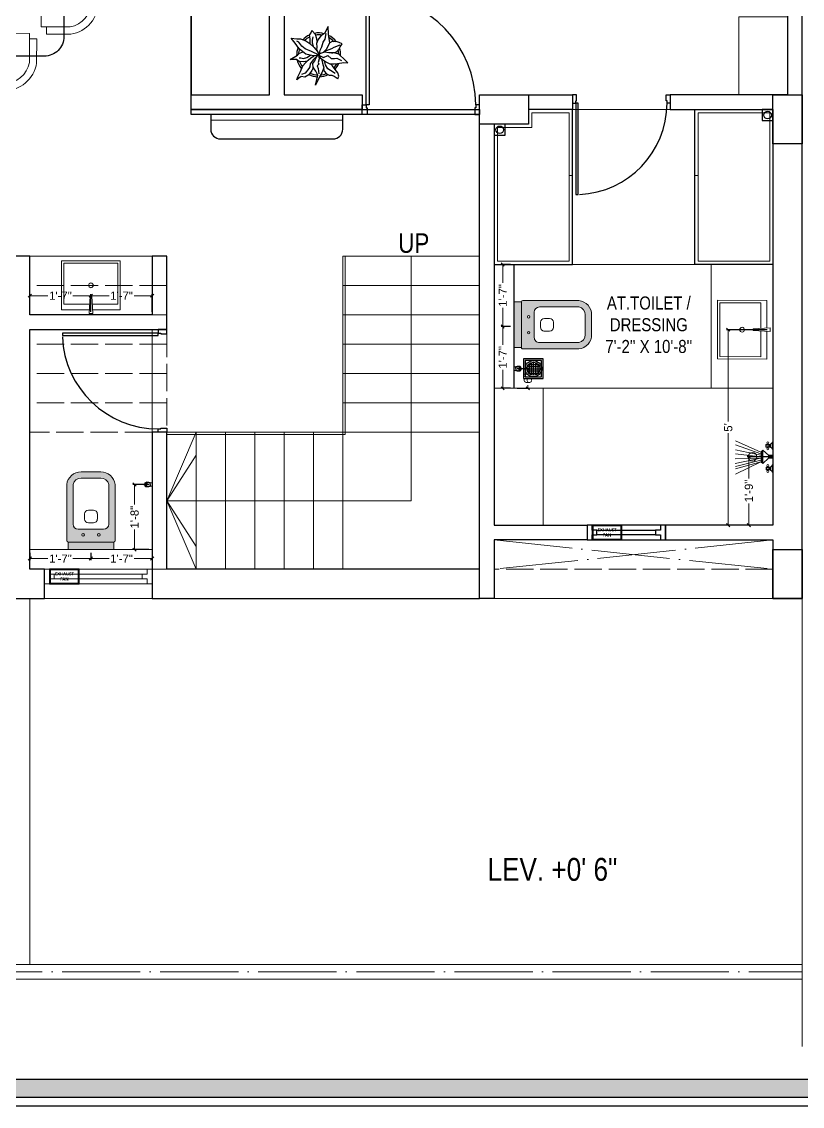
# Model space of a CAD drawing. Header units: millimetres. Extents: x 56222 to 3066687, y -650199 to -121287.
# Drawn here: x 147665.4 to 147904.9, y -179192.4 to -178859.6 of the extents above; entities that cross this region are included whole.
import ezdxf

# ---------------------------------------------------------------- set-up
doc = ezdxf.new("R2010")
doc.units = ezdxf.units.MM
doc.header["$MEASUREMENT"] = 0
doc.header["$PDMODE"] = 35
doc.linetypes.add('ACAD_ISO02W100', pattern=[15, 12, -3])
doc.linetypes.add('ACAD_ISO04W100', pattern=[30, 24, -3, 0, -3])
doc.layers.get('Defpoints').update_dxf_attribs({"color": 220})
for name, color, linetype in [('AR DOOR', 40, 'Continuous'), ('AR ELE-5', 134, 'Continuous'), ('GROUND FLOOR  ( Text )', 251, 'Continuous'), ('SANIT', 232, 'Continuous'), ('str coll', 6, 'Continuous'), ('WC-DET', 8, 'Continuous')]:
    doc.layers.add(name, color=color, linetype=linetype)
for name, color, linetype, lineweight in [('COLUMN', 1, 'Continuous', 30), ('dim05', 1, 'Continuous', 13), ('Electrical', 84, 'Continuous', 30), ('FIRST FLOOR ( TEXT )', 7, 'Continuous', 9), ('FURNITURE', 32, 'Continuous', 9), ('GROUND FLOOR', 7, 'Continuous', 9), ('GROUND FLOOR  ( PLINE )', 251, 'Continuous', 30), ('GROUND FLOOR ( DW_RAIL )', 7, 'Continuous', 9), ('GROUND FLOOR ( STAIR )', 251, 'Continuous', 9), ('NAME PLATE', 7, 'Continuous', 25), ('UTILITY', 48, 'Continuous', 9), ('wall', 7, 'Continuous', 30), ('XX~SLAB ( BEAM )~ ( DIM )', 7, 'Continuous', 9)]:
    doc.layers.add(name, color=color, linetype=linetype, lineweight=lineweight)
doc.layers.add('XX~SLAB ( PLINE )', color=251, linetype='Continuous', plot=False)
doc.styles.add('Arial', font='arial.ttf')
doc.styles.add("Cn_BT_0'-0", font='swissc.ttf')
doc.styles.add('KATHA', font='swissc.ttf')
doc.styles.get("Standard").update_dxf_attribs({"font": 'arial.ttf', "height": 6})
doc.dimstyles.new('ISO-25', dxfattribs={"dimtxt": 2.5, "dimasz": 1, "dimexe": 0.5, "dimexo": 1, "dimtad": 0, "dimdec": 1, "dimlunit": 4, "dimtxsty": 'Standard', "dimblk": 'OBLIQUE', "dimcen": 2.5, "dimclrd": 1, "dimclre": 1, "dimclrt": 5, "dimadec": 0, "dimazin": 0, "dimtfac": 1, "dimtdec": 1, "dimtmove": 0, "dimatfit": 3, "dimfxl": 1, "dimlwd": -1, "dimarcsym": 0})

# ---------------------------------------------------------------- blocks, each defined once
blk = doc.blocks.new('LAYOUT FILE')
at = {"layer": 'NAME PLATE', "true_color": 0xd39e00}
h = blk.add_hatch(color=42, dxfattribs=at)
h.paths.add_polyline_path([(3346889.83, -513806.18), (3346889.83, -514260.7), (3347535.56, -514260.7), (3347535.56, -513806.18)])
h.paths.add_polyline_path([(3346894.36, -513810.71), (3347531.03, -513810.71), (3347531.03, -514256.17), (3346894.36, -514256.17)], flags=16)
at = {"layer": 'NAME PLATE', "color": 42, "true_color": 0xd39e00}
for points in [[(3346887.56, -513803.91), (3347537.83, -513803.91), (3347537.83, -514262.96), (3346887.56, -514262.96)], [(3346889.83, -513806.18), (3347535.56, -513806.18), (3347535.56, -514260.7), (3346889.83, -514260.7)], [(3346894.36, -513810.71), (3347531.03, -513810.71), (3347531.03, -514256.17), (3346894.36, -514256.17)]]:
    blk.add_lwpolyline(points, close=True, dxfattribs=at)
blk = doc.blocks.new('*U18')
for points in [[(0, 0), (0, 1120), (-30, 1120), (-30, 0)], [(40, 0), (0, 0), (0, -30), (-10, -30), (-10, -100), (40, -100)], [(-1160, 0), (-1120, 0), (-1120, -30), (-1110, -30), (-1110, -100), (-1160, -100)]]:
    blk.add_lwpolyline(points, close=True)
at = {"layer": 'AR ELE-5', "linetype": 'ByBlock', "ltscale": 15}
blk.add_arc((2, -1), 1122, 92.373, 179.9653, dxfattribs=at)
blk = doc.blocks.new('SD DSD')
at = {"layer": 'FURNITURE'}
for p, q in [((3348486.7, -514623.32), (3348486.68, -514619.42)), ((3348502.23, -514619.34), (3348502.25, -514623.25)), ((3348483.69, -514625.26), (3348479.79, -514625.25)), ((3348483.69, -514625.26), (3348483.66, -514640.81)), ((3348486.7, -514623.32), (3348502.25, -514623.25)), ((3348505.76, -514625.26), (3348509.66, -514625.25)), ((3348505.76, -514625.26), (3348505.79, -514640.81)), ((3348479.75, -514640.8), (3348483.66, -514640.81)), ((3348509.7, -514640.8), (3348505.79, -514640.81)), ((3348479.75, -514651.77), (3348483.66, -514651.76)), ((3348483.69, -514667.31), (3348483.66, -514651.76)), ((3348505.76, -514667.31), (3348505.79, -514651.76)), ((3348509.7, -514651.77), (3348505.79, -514651.76)), ((3348483.69, -514667.31), (3348479.79, -514667.32)), ((3348486.7, -514669.25), (3348486.68, -514673.16)), ((3348486.7, -514669.25), (3348502.25, -514669.32)), ((3348502.23, -514673.23), (3348502.25, -514669.32)), ((3348505.76, -514667.31), (3348509.66, -514667.32))]:
    blk.add_line(p, q, dxfattribs=at)
at = {"layer": 'FURNITURE', "flags": 128}
for points in [[(3348502.23, -514621.56), (3348504.46, -514621.55), (3348504.42, -514614.17, 0.853613), (3348484.42, -514614.22), (3348484.46, -514621.65), (3348486.68, -514621.64)], [(3348502.22, -514619.34), (3348502.23, -514621.56), (3348502.2, -514614.36, 0.835758), (3348486.65, -514614.39), (3348486.67, -514619.42), (3348486.68, -514621.64)], [(3348481.97, -514640.8), (3348481.97, -514643.02), (3348474.58, -514643.01, -0.853613), (3348474.58, -514623.01), (3348482.01, -514623.02), (3348482.01, -514625.25)], [(3348507.48, -514640.8), (3348507.48, -514643.02), (3348514.87, -514643.01, 0.853613), (3348514.87, -514623.01), (3348507.44, -514623.02), (3348507.44, -514625.25)], [(3348479.75, -514640.79), (3348481.97, -514640.8), (3348474.77, -514640.78, -0.835758), (3348474.76, -514625.23), (3348479.79, -514625.24), (3348482.01, -514625.25)], [(3348509.7, -514640.79), (3348507.48, -514640.8), (3348514.68, -514640.78, 0.835758), (3348514.69, -514625.23), (3348509.66, -514625.24), (3348507.44, -514625.25)], [(3348481.97, -514651.77), (3348481.97, -514649.55), (3348474.58, -514649.57, 0.853613), (3348474.58, -514669.57), (3348482.01, -514669.55), (3348482.01, -514667.32)], [(3348507.48, -514651.77), (3348507.48, -514649.55), (3348514.87, -514649.57, -0.853613), (3348514.87, -514669.57), (3348507.44, -514669.55), (3348507.44, -514667.32)], [(3348479.75, -514651.78), (3348481.97, -514651.77), (3348474.77, -514651.79, 0.835758), (3348474.76, -514667.34), (3348479.79, -514667.33), (3348482.01, -514667.33)], [(3348509.7, -514651.78), (3348507.48, -514651.77), (3348514.68, -514651.79, -0.835758), (3348514.69, -514667.34), (3348509.66, -514667.33), (3348507.44, -514667.33)], [(3348502.23, -514671.01), (3348504.46, -514671.02), (3348504.42, -514678.4, -0.853613), (3348484.42, -514678.36), (3348484.46, -514670.92), (3348486.68, -514670.93)], [(3348502.22, -514673.23), (3348502.23, -514671.01), (3348502.2, -514678.21, -0.835758), (3348486.65, -514678.18), (3348486.67, -514673.16), (3348486.68, -514670.93)]]:
    blk.add_lwpolyline(points, format="xyb", dxfattribs=at)
at = {"layer": 'FURNITURE', "lineweight": 30}
blk.add_lwpolyline([(3348506.78, -514676.29), (3348482.68, -514676.29, -0.414214), (3348476.68, -514670.29), (3348476.68, -514622.29, -0.414214), (3348482.68, -514616.29), (3348506.78, -514616.29, -0.414214), (3348512.78, -514622.29), (3348512.78, -514670.29, -0.414214)], format="xyb", close=True, dxfattribs=at)
blk = doc.blocks.new('ARPLS010')
at = {"linetype": 'ByBlock'}
for p, q in [((-0.248, 0.54), (-0.278, 0.467)), ((-0.182, 0.493), (-0.248, 0.54)), ((0.121, 0.605), (-0.013, 0.459)), ((0.091, 0.447), (0.125, 0.522)), ((0.179, 0.666), (0.121, 0.605)), ((0.174, 0.573), (0.179, 0.666)), ((0.2, 0.432), (0.174, 0.573)), ((-0.278, 0.254), (-0.362, 0.24)), ((-0.295, 0.42), (-0.302, 0.309)), ((-0.302, 0.309), (-0.276, 0.258)), ((-0.278, 0.467), (-0.295, 0.42)), ((-0.21, 0.227), (-0.278, 0.254)), ((-0.222, 0.484), (-0.164, 0.347)), ((-0.125, 0.459), (-0.182, 0.493)), ((-0.164, 0.347), (-0.139, 0.295)), ((-0.139, 0.295), (-0.08, 0.131)), ((-0.072, 0.404), (-0.125, 0.459)), ((-0.038, 0.302), (-0.072, 0.404)), ((-0.044, 0.336), (-0.049, 0.232)), ((-0.013, 0.459), (-0.044, 0.336)), ((0.015, 0.209), (0.08, 0.288)), ((0.077, 0.412), (0.091, 0.447)), ((0.082, 0.358), (0.077, 0.412)), ((0.08, 0.288), (0.082, 0.358)), ((0.16, 0.165), (0.204, 0.254)), ((0.203, 0.352), (0.2, 0.432)), ((0.204, 0.254), (0.203, 0.352)), ((0.252, 0.313), (0.216, 0.287)), ((0.33, 0.38), (0.252, 0.313)), ((0.356, 0.269), (0.318, 0.213)), ((0.409, 0.44), (0.33, 0.38)), ((0.425, 0.373), (0.356, 0.269)), ((0.484, 0.459), (0.409, 0.44)), ((0.459, 0.303), (0.485, 0.354)), ((0.459, 0.236), (0.459, 0.303)), ((0.542, 0.434), (0.484, 0.459)), ((0.485, 0.354), (0.533, 0.42)), ((0.533, 0.42), (0.542, 0.434)), ((-0.469, 0.226), (-0.643, 0.216)), ((-0.643, 0.216), (-0.485, 0.134)), ((-0.359, 0.148), (-0.49, 0.172)), ((-0.485, 0.134), (-0.433, 0.051)), ((-0.362, 0.24), (-0.469, 0.226)), ((-0.433, 0.051), (-0.349, -0.011)), ((-0.287, 0.106), (-0.359, 0.148)), ((-0.18, 0.073), (-0.287, 0.106)), ((-0.132, 0.18), (-0.21, 0.227)), ((-0.111, 0.036), (-0.18, 0.073)), ((-0.063, 0.111), (-0.132, 0.18)), ((-0.013, 0.022), (-0.111, 0.036)), ((-0.084, -0.034), (0.007, 0.018)), ((0.003, 0.011), (-0.076, -0.16)), ((-0.049, 0.232), (-0.065, 0.135)), ((-0.065, 0.135), (-0.024, 0.018)), ((-0.024, 0.018), (0.009, 0.005)), ((0.006, -0.002), (0.068, 0.032)), ((0.007, 0.018), (0.02, -0.121)), ((0.009, 0.005), (0.056, 0.114)), ((0.056, 0.114), (0.015, 0.209)), ((0.017, -0.002), (0.091, 0.009)), ((0.068, 0.032), (0.16, 0.165)), ((0.088, 0.065), (0.187, 0.091)), ((0.091, 0.009), (0.173, -0.011)), ((0.227, 0.157), (0.132, 0.131)), ((0.173, -0.011), (0.212, 0.004)), ((0.187, 0.091), (0.297, 0.116)), ((0.212, 0.004), (0.252, -0.03)), ((0.318, 0.213), (0.227, 0.157)), ((0.297, 0.116), (0.408, 0.071)), ((0.309, 0.109), (0.368, 0.128)), ((0.309, -0.01), (0.43, 0.006)), ((0.368, 0.128), (0.432, 0.176)), ((0.408, 0.071), (0.482, 0.024)), ((0.432, 0.176), (0.459, 0.236)), ((0.482, 0.024), (0.689, -0.072)), ((-0.464, -0.073), (-0.558, -0.152)), ((-0.558, -0.152), (-0.517, -0.172)), ((-0.517, -0.172), (-0.447, -0.216)), ((-0.366, -0.036), (-0.464, -0.073)), ((-0.447, -0.216), (-0.363, -0.202)), ((-0.336, -0.142), (-0.413, -0.121)), ((-0.306, -0.033), (-0.366, -0.036)), ((-0.363, -0.202), (-0.263, -0.2)), ((-0.349, -0.011), (-0.256, -0.05)), ((-0.269, -0.135), (-0.336, -0.142)), ((-0.318, -0.29), (-0.259, -0.2)), ((-0.193, -0.113), (-0.269, -0.135)), ((-0.259, -0.2), (-0.168, -0.1)), ((-0.256, -0.05), (-0.185, -0.038)), ((-0.185, -0.038), (-0.114, -0.046)), ((-0.168, -0.1), (-0.084, -0.034)), ((-0.076, -0.16), (-0.138, -0.304)), ((-0.114, -0.046), (-0.093, -0.036)), ((0.02, -0.121), (-0.017, -0.291)), ((0.059, -0.27), (0.005, -0.185)), ((0.01, -0.014), (0.017, -0.002)), ((0.078, -0.064), (0.01, -0.014)), ((0.016, -0.023), (0.116, -0.122)), ((0.07, -0.179), (0.018, -0.1)), ((0.121, -0.239), (0.07, -0.179)), ((0.138, -0.083), (0.078, -0.064)), ((0.116, -0.122), (0.201, -0.195)), ((0.184, -0.299), (0.121, -0.239)), ((0.197, -0.135), (0.138, -0.083)), ((0.283, -0.123), (0.197, -0.135)), ((0.201, -0.195), (0.272, -0.198)), ((0.252, -0.03), (0.309, -0.01)), ((0.272, -0.198), (0.311, -0.225)), ((0.277, -0.114), (0.357, -0.156)), ((0.37, -0.064), (0.283, -0.123)), ((0.311, -0.225), (0.415, -0.304)), ((0.357, -0.156), (0.455, -0.226)), ((0.462, -0.021), (0.37, -0.064)), ((0.455, -0.226), (0.503, -0.317)), ((0.689, -0.072), (0.462, -0.021)), ((-0.368, -0.496), (-0.363, -0.408)), ((-0.363, -0.408), (-0.318, -0.29)), ((-0.287, -0.45), (-0.314, -0.498)), ((-0.199, -0.38), (-0.287, -0.45)), ((-0.141, -0.446), (-0.269, -0.533)), ((-0.138, -0.304), (-0.199, -0.38)), ((-0.017, -0.291), (-0.141, -0.446)), ((-0.042, -0.432), (-0.071, -0.352)), ((0.002, -0.48), (-0.042, -0.432)), ((0.104, -0.646), (0.002, -0.48)), ((0.08, -0.342), (0.059, -0.27)), ((0.064, -0.446), (0.066, -0.407)), ((0.066, -0.407), (0.08, -0.342)), ((0.15, -0.445), (0.106, -0.5)), ((0.141, -0.261), (0.16, -0.336)), ((0.16, -0.336), (0.15, -0.445)), ((0.252, -0.362), (0.184, -0.299)), ((0.376, -0.416), (0.252, -0.362)), ((0.502, -0.472), (0.376, -0.416)), ((0.415, -0.304), (0.447, -0.388)), ((0.503, -0.317), (0.494, -0.398)), ((0.494, -0.398), (0.528, -0.452)), ((0.567, -0.494), (0.502, -0.472)), ((0.528, -0.452), (0.567, -0.494)), ((-0.382, -0.625), (-0.368, -0.496)), ((-0.269, -0.533), (-0.382, -0.625)), ((0.106, -0.5), (0.104, -0.646))]:
    blk.add_line(p, q, dxfattribs=at)
for radius, start, end in [(0.5, 87.2367, 107.9154), (0.5, 126.2799, 152.7042), (0.458, 130.7647, 148.9789), (0.458, 91.6596, 104.0784), (0.5, 49.0791, 67.0324), (0.458, 49.8461, 63.9764), (0.5, 164.9216, 191.0302), (0.458, 169.9629, 188.6517), (0.458, 5.0517, 21.9108), (0.5, 1.3782, 25.7565), (0.5, 205.1623, 226.3204), (0.458, 207.232, 224.0819), (0.458, 334.5625, 357.1532), (0.5, 333.6991, 357.5577), (0.5, 249.553, 272.4234), (0.458, 252.8522, 267.711), (0.5, 283.5324, 308.8712), (0.458, 289.266, 306.1107)]:
    blk.add_arc((0, 0), radius, start, end, dxfattribs=at)
blk = doc.blocks.new('*U20')
for points in [[(0, 0), (0, 1120), (30, 1120), (30, 0)], [(-40, 0), (0, 0), (0, -30), (10, -30), (10, -100), (-40, -100)], [(1160, 0), (1120, 0), (1120, -30), (1110, -30), (1110, -100), (1160, -100)]]:
    blk.add_lwpolyline(points, close=True)
at = {"layer": 'AR ELE-5', "linetype": 'ByBlock', "ltscale": 15}
blk.add_arc((-2, -1), 1122, 0.0347, 87.627, dxfattribs=at)
blk = doc.blocks.new('A$C3EC62B37')
at = {"layer": 'FURNITURE', "lineweight": 30, "ltscale": 0.25, "true_color": 0xffffff}
h = blk.add_hatch(color=7, dxfattribs=at)
h.dxf.hatch_style = 1
h.paths.add_polyline_path([(-12.22, 0), (-12.22, 2.35), (-26.26, 2.35), (-26.26, 0)])
h.paths.add_polyline_path([(-26.26, 2.35), (-12.22, 2.35, 0.414214), (-11.83, 2.74), (-11.83, 19.96, 0.388639), (-16.24, 23.87), (-22.38, 23.87, 0.379499), (-26.65, 19.96), (-26.65, 2.74, 0.414214)])
h.paths.add_polyline_path([(-15.35, 6.26), (-23.13, 6.26, -0.414214), (-24.7, 7.83), (-24.7, 19.96, -0.349567), (-22.37, 21.91), (-16.24, 21.91, -0.364948), (-13.78, 19.96), (-13.78, 7.83, -0.414214)], flags=16)
h.paths.add_polyline_path([(-18.46, 8.22), (-20.02, 8.22, -0.414214), (-21.2, 9.39), (-21.2, 10.96, -0.414214), (-20.02, 12.13), (-18.46, 12.13, -0.414214), (-17.28, 10.96), (-17.28, 9.39, -0.414214)], flags=0)
h.paths.add_polyline_path([(-22.06, 4.53, -1), (-21.27, 4.53, -1)], flags=16)
at = {"layer": 'FURNITURE', "color": 0, "linetype": 'ByBlock', "lineweight": -2}
for p, q in [((-22.24, 23.87), (-16.24, 23.87)), ((-22.24, 21.91), (-16.24, 21.91)), ((-26.65, 2.74), (-26.65, 19.96)), ((-24.7, 7.83), (-24.7, 19.96)), ((-13.78, 7.83), (-13.78, 19.96)), ((-11.83, 2.74), (-11.83, 19.96)), ((-21.2, 9.39), (-21.2, 10.96)), ((-20.02, 12.13), (-18.46, 12.13)), ((-17.28, 9.39), (-17.28, 10.96)), ((-20.02, 8.22), (-18.46, 8.22)), ((-23.13, 6.26), (-15.35, 6.26)), ((-26.26, 2.35), (-12.22, 2.35)), ((-26.26, 2.35), (-26.26, 0)), ((-26.26, 0), (-12.22, 0)), ((-26.26, 0), (-12.22, 0)), ((-12.22, 2.35), (-12.22, 0))]:
    blk.add_line(p, q, dxfattribs=at)
for centre in [(-21.66, 4.53), (-16.81, 4.53)]:
    blk.add_circle(centre, 0.391, dxfattribs=at)
for centre, radius, start, end in [((-22.31, 19.5), 4.37, 89.0873, 174.0395), ((-16.17, 19.5), 4.37, 5.9605, 90.9127), ((-22.31, 19.48), 2.44, 88.437, 168.6348), ((-16.17, 19.48), 2.44, 11.3652, 91.563), ((-20.02, 10.96), 1.17, 90, 180), ((-18.46, 10.96), 1.17, 0, 90), ((-23.13, 7.83), 1.57, 180, 270), ((-20.02, 9.39), 1.17, 180, 270), ((-18.46, 9.39), 1.17, 270, 0), ((-15.35, 7.83), 1.57, 270, 0), ((-26.26, 2.74), 0.391, 180, 270), ((-12.22, 2.74), 0.391, 270, 0)]:
    blk.add_arc(centre, radius, start, end, dxfattribs=at)
blk = doc.blocks.new('*U25')
for points in [[(-40, 0), (0, 0), (0, 30), (10, 30), (10, 100), (-40, 100)], [(0, 0), (0, -1120), (30, -1120), (30, 0)], [(1160, 0), (1120, 0), (1120, 30), (1110, 30), (1110, 100), (1160, 100)]]:
    blk.add_lwpolyline(points, close=True)
at = {"layer": 'AR ELE-5', "linetype": 'ByBlock', "ltscale": 15}
blk.add_arc((-2, 1), 1122, 272.373, 359.9653, dxfattribs=at)
blk = doc.blocks.new('A$C07311617')
at = {"layer": 'UTILITY'}
h = blk.add_hatch(color=7, dxfattribs=at)
h.paths.add_polyline_path([(-3.13, 2.02), (-3.13, 0), (-3.74, 0), (-3.74, 0.46), (-3.74, 1.42)])
h.paths.add_polyline_path([(-3.13, 0), (-3.13, -0.46), (-3.13, -2.02), (-3.74, -1.59), (-3.74, -0.46), (-3.74, 0)])
h = blk.add_hatch(color=7, dxfattribs=at)
h.paths.add_polyline_path([(0, 0.46), (0, 0), (-1.35, 0), (-1.35, 0.46)])
h.paths.add_polyline_path([(0, 0), (0, -0.46), (-1.35, -0.46), (-1.35, 0)])
at = {"layer": 'UTILITY', "color": 7}
for p, q in [((-3.74, 1.42), (-11.52, 4.9)), ((-3.74, 0.94), (-11.52, 3.66)), ((-1.74, 3.79), (-1.74, 4.05)), ((-1.47, 3.79), (-1.47, 4.05)), ((-0.8, 3.9), (-0.8, 2.88)), ((-0.27, 2.44), (-0.27, 4.33)), ((-3.74, 0.46), (-11.52, 2.15)), ((-3.74, 0), (-11.52, 0.93)), ((-3.13, 2.02), (-3.74, 1.42)), ((-3.13, -0.46), (-3.13, 2.02)), ((-1.35, 0.46), (-3.13, 2.02)), ((-3.13, 0.46), (-3.13, 1.42)), ((-1.74, 2.99), (-1.74, 2.72)), ((-1.47, 2.99), (-1.47, 2.72)), ((-1.35, -0.46), (-1.35, 0.46)), ((-1.35, 0.46), (0, 0.46)), ((0, -0.46), (0, 0.46)), ((-3.74, -0.46), (-11.62, -0.61)), ((-3.74, -0.46), (-11.57, -2.09)), ((-3.74, -1.03), (-11.52, -2.96)), ((-3.74, -1.59), (-11.52, -5.3)), ((-3.74, -1.59), (-11.52, -3.73)), ((-3.74, -1.59), (-3.13, -2.02)), ((-3.13, -0.46), (-3.13, -2.02)), ((-1.35, -0.46), (-3.13, -2.02)), ((-1.74, -3.22), (-1.74, -2.95)), ((-1.47, -3.22), (-1.47, -2.95)), ((-1.35, -0.46), (0, -0.46)), ((-0.8, -4.13), (-0.8, -3.11)), ((-0.27, -2.68), (-0.27, -4.56)), ((-1.74, -4.02), (-1.74, -4.29)), ((-1.47, -4.02), (-1.47, -4.29))]:
    blk.add_line(p, q, dxfattribs=at)
for points in [[(-1.07, 2.99), (-2.14, 2.99), (-2.14, 3.79), (-1.07, 3.79)], [(-1.07, -3.22), (-2.14, -3.22), (-2.14, -4.02), (-1.07, -4.02)]]:
    blk.add_lwpolyline(points, close=True, dxfattribs=at)
for points in [[(-1.35, 0.46), (-3.13, 2.02)], [(-3.13, -2.02), (-1.35, -0.46)]]:
    blk.add_lwpolyline(points, dxfattribs=at)
for centre, radius in [((-1.6, 4.32), 0.298), ((-1.6, 3.39), 0.298), ((-6.31, 0), 1.33), ((-1.6, 2.45), 0.298), ((-1.6, -2.69), 0.298), ((-1.6, -3.62), 0.298), ((-1.6, -4.55), 0.298)]:
    blk.add_circle(centre, radius, dxfattribs=at)
for centre, start, end in [((-1.47, 5.26), 285.2551, 344.7449), ((-1.47, 1.52), 15.2551, 74.7449), ((-1.47, -1.75), 285.2551, 344.7449), ((-1.47, -5.49), 15.2551, 74.7449)]:
    blk.add_arc(centre, 1.52, start, end, dxfattribs=at)
blk = doc.blocks.new('A$C1B9B2090')
at = {"layer": 'Electrical', "ltscale": 10}
blk.add_line((0, 4.97), (10.08, 4.97), dxfattribs=at)
at = {"layer": 'Electrical', "ltscale": 2}
for points in [[(0, 0), (10.08, 0), (10.08, 4.97), (0, 4.97)], [(0.25, 0.25), (9.83, 0.25), (9.83, 4.72), (0.25, 4.72)]]:
    blk.add_lwpolyline(points, close=True, dxfattribs=at)
at = {"layer": 'Electrical', "ltscale": 2, "insert": (1.5, 3.92), "char_height": 1.05, "width": 7.1646, "attachment_point": 1}
blk.add_mtext('\\pxqc;{\\fMalgun Gothic|b1|i0|c0|p34;\\W5.565;\\C0;\\W1;EXHAUST \\P\\W7.7995;\\W1;FAN}', dxfattribs=at)
blk = doc.blocks.new('A$C775F2B7C')
at = {"layer": 'WC-DET', "color": 7}
for points in [[(0.02, 0.076), (0.007, 0.076, 0.150223), (0, 0.06), (0, 0.037), (0.007, 0.004, 0.333354), (0.011, 0), (0.025, 0), (0.038, 0, 0.333354), (0.043, 0.004), (0.05, 0.037), (0.05, 0.06, 0.150223), (0.043, 0.076), (0.03, 0.076)], [(0.025, 0.02), (0.012, 0.02, -0.354974), (0.007, 0.023), (0, 0.057)], [(0.02, 0.076), (0.02, 0.082, -0.414214), (0.021, 0.083), (0.025, 0.083)], [(0.025, 0.076), (0.02, 0.076, 0.150223)], [(0.03, 0.076), (0.03, 0.082, 0.414214), (0.029, 0.083), (0.025, 0.083)], [(0.025, 0.02), (0.038, 0.02, 0.354974), (0.042, 0.023), (0.05, 0.057)]]:
    blk.add_lwpolyline(points, format="xyb", dxfattribs=at)
at = {"layer": 'WC-DET'}
for points in [[(0, 0.063), (0.025, 0.063)], [(0, 0.057), (0.025, 0.057)], [(0.001, 0.065), (0.025, 0.065)], [(0.049, 0.065), (0.025, 0.065)], [(0.049, 0.063), (0.025, 0.063)], [(0.05, 0.057), (0.025, 0.057)]]:
    blk.add_lwpolyline(points, dxfattribs=at)
at = {"layer": 'WC-DET', "color": 7}
blk.add_lwpolyline([(0.03, 0.076), (0.025, 0.076)], dxfattribs=at)
blk = doc.blocks.new('_Oblique')
at = {"layer": 'wall', "color": 0, "lineweight": -2}
blk.add_line((-0.5, -0.5), (0.5, 0.5), dxfattribs=at)
blk = doc.blocks.new('*D737')
at = {"layer": 'Defpoints', "color": 0, "lineweight": 30, "transparency": 16777216}
for p in [(147895.07, -178954.09), (147882.18, -179014.08), (147893.68, -179014.08)]:
    blk.add_point(p, dxfattribs=at)
at = {"layer": 'dim05', "color": 1, "linetype": 'Continuous', "lineweight": -2, "transparency": 16777216}
for p, q in [((147894.07, -178954.09), (147881.68, -178954.09)), ((147892.68, -179014.08), (147881.68, -179014.08))]:
    blk.add_line(p, q, dxfattribs=at)
at = {"layer": 'dim05', "color": 1, "linetype": 'Continuous', "transparency": 16777216}
for p, q in [((147882.18, -178954.09), (147882.18, -178982.31)), ((147882.18, -179014.08), (147882.18, -178985.86))]:
    blk.add_line(p, q, dxfattribs=at)
at = {"layer": 'dim05', "color": 1, "transparency": 16777216}
for p, rotation in [((147882.18, -178954.09), 90), ((147882.18, -179014.08), 270)]:
    blk.add_blockref('_Oblique', p, dxfattribs=dict(at, rotation=rotation))
at = {"layer": 'dim05', "color": 5, "lineweight": 25, "transparency": 16777216, "insert": (147882.18, -178984.09), "char_height": 2.5, "attachment_point": 5, "rotation": 90, "style": 'Arial'}
blk.add_mtext("5'", dxfattribs=at)
blk = doc.blocks.new('*D738')
at = {"layer": 'Defpoints', "color": 0, "lineweight": 30, "transparency": 16777216}
for p in [(147895.89, -178993.08), (147888.5, -179014.08), (147893.68, -179014.08)]:
    blk.add_point(p, dxfattribs=at)
at = {"layer": 'dim05', "color": 1, "linetype": 'Continuous', "lineweight": -2, "transparency": 16777216}
for p, q in [((147894.89, -178993.08), (147888, -178993.08)), ((147892.68, -179014.08), (147888, -179014.08))]:
    blk.add_line(p, q, dxfattribs=at)
at = {"layer": 'dim05', "color": 1, "linetype": 'Continuous', "transparency": 16777216}
for p, q in [((147888.5, -178993.08), (147888.5, -178999.75)), ((147888.5, -179014.08), (147888.5, -179007.41))]:
    blk.add_line(p, q, dxfattribs=at)
at = {"layer": 'dim05', "color": 1, "transparency": 16777216}
for p, rotation in [((147888.5, -178993.08), 90), ((147888.5, -179014.08), 270)]:
    blk.add_blockref('_Oblique', p, dxfattribs=dict(at, rotation=rotation))
at = {"layer": 'dim05', "color": 5, "lineweight": 25, "transparency": 16777216, "insert": (147888.5, -179003.58), "char_height": 2.5, "attachment_point": 5, "rotation": 90, "style": 'Arial'}
blk.add_mtext('1\'-9"', dxfattribs=at)
blk = doc.blocks.new('*D739')
at = {"layer": 'Defpoints', "color": 0, "lineweight": 30, "transparency": 16777216}
for p in [(147816.39, -178966.04), (147816.39, -178972.08), (147820.71, -178972.08)]:
    blk.add_point(p, dxfattribs=at)
at = {"layer": 'dim05', "color": 1, "linetype": 'Continuous', "lineweight": -2, "transparency": 16777216}
for p, q in [((147817.39, -178966.04), (147821.21, -178966.04)), ((147817.39, -178972.08), (147821.21, -178972.08))]:
    blk.add_line(p, q, dxfattribs=at)
at = {"layer": 'dim05', "color": 1, "linetype": 'Continuous', "transparency": 16777216}
for p, q in [((147820.71, -178966.04), (147820.71, -178966.99)), ((147820.71, -178972.08), (147820.71, -178971.13))]:
    blk.add_line(p, q, dxfattribs=at)
at = {"layer": 'dim05', "color": 1, "transparency": 16777216}
for p, rotation in [((147820.71, -178966.04), 90), ((147820.71, -178972.08), 270)]:
    blk.add_blockref('_Oblique', p, dxfattribs=dict(at, rotation=rotation))
at = {"layer": 'dim05', "color": 5, "lineweight": 25, "transparency": 16777216, "insert": (147820.71, -178969.06), "char_height": 2.5, "attachment_point": 5, "rotation": 90, "style": 'Arial'}
blk.add_mtext('6"', dxfattribs=at)
blk = doc.blocks.new('*D740')
at = {"layer": 'Defpoints', "color": 0, "lineweight": 30, "transparency": 16777216}
for p in [(147816.39, -178934.08), (147812.97, -178953.08), (147816.39, -178953.08)]:
    blk.add_point(p, dxfattribs=at)
at = {"layer": 'dim05', "color": 1, "linetype": 'Continuous', "lineweight": -2, "transparency": 16777216}
for p, q in [((147815.39, -178934.08), (147812.47, -178934.08)), ((147815.39, -178953.08), (147812.47, -178953.08))]:
    blk.add_line(p, q, dxfattribs=at)
at = {"layer": 'dim05', "color": 1, "linetype": 'Continuous', "transparency": 16777216}
for p, q in [((147812.97, -178934.08), (147812.97, -178939.75)), ((147812.97, -178953.08), (147812.97, -178947.41))]:
    blk.add_line(p, q, dxfattribs=at)
at = {"layer": 'dim05', "color": 1, "transparency": 16777216}
for p, rotation in [((147812.97, -178934.08), 90), ((147812.97, -178953.08), 270)]:
    blk.add_blockref('_Oblique', p, dxfattribs=dict(at, rotation=rotation))
at = {"layer": 'dim05', "color": 5, "lineweight": 25, "transparency": 16777216, "insert": (147812.97, -178943.58), "char_height": 2.5, "attachment_point": 5, "rotation": 90, "style": 'Arial'}
blk.add_mtext('1\'-7"', dxfattribs=at)
blk = doc.blocks.new('*D741')
at = {"layer": 'Defpoints', "color": 0, "lineweight": 30, "transparency": 16777216}
for p in [(147816.39, -178953.08), (147812.97, -178972.08), (147816.39, -178972.08)]:
    blk.add_point(p, dxfattribs=at)
at = {"layer": 'dim05', "color": 1, "linetype": 'Continuous', "lineweight": -2, "transparency": 16777216}
for p, q in [((147815.39, -178953.08), (147812.47, -178953.08)), ((147815.39, -178972.08), (147812.47, -178972.08))]:
    blk.add_line(p, q, dxfattribs=at)
at = {"layer": 'dim05', "color": 1, "linetype": 'Continuous', "transparency": 16777216}
for p, q in [((147812.97, -178953.08), (147812.97, -178958.75)), ((147812.97, -178972.08), (147812.97, -178966.41))]:
    blk.add_line(p, q, dxfattribs=at)
at = {"layer": 'dim05', "color": 1, "transparency": 16777216}
for p, rotation in [((147812.97, -178953.08), 90), ((147812.97, -178972.08), 270)]:
    blk.add_blockref('_Oblique', p, dxfattribs=dict(at, rotation=rotation))
at = {"layer": 'dim05', "color": 5, "lineweight": 25, "transparency": 16777216, "insert": (147812.97, -178962.58), "char_height": 2.5, "attachment_point": 5, "rotation": 90, "style": 'Arial'}
blk.add_mtext('1\'-7"', dxfattribs=at)
blk = doc.blocks.new('NAHNYsquare')
at = {"color": 253}
for p, q in [((5, -2.99), (1, -2.99)), ((4.89, -2.32), (1.11, -2.32)), ((4.49, -1.65), (1.51, -1.65)), ((1.67, -4.48), (1.67, -1.49)), ((2.33, -4.87), (2.33, -1.1)), ((3, -0.99), (3, -4.99)), ((3.67, -4.87), (3.67, -1.1)), ((4.33, -4.48), (4.33, -1.49)), ((4.89, -3.65), (1.11, -3.65)), ((4.49, -4.32), (1.51, -4.32))]:
    blk.add_line(p, q, dxfattribs=at)
for points in [[(0, -5.99), (6, -5.99), (6, 0.01), (0, 0.01)], [(0.5, -5.49), (5.5, -5.49), (5.5, -0.49), (0.5, -0.49)]]:
    blk.add_lwpolyline(points, close=True)
for radius in [2.5, 2]:
    blk.add_circle((3, -2.99), radius)
blk = doc.blocks.new('*D742')
at = {"layer": 'Defpoints', "color": 0, "lineweight": 30, "transparency": 16777216}
for p in [(147705.39, -178943.66), (147686.64, -178949.58), (147705.39, -178949.58)]:
    blk.add_point(p, dxfattribs=at)
at = {"layer": 'dim05', "color": 1, "linetype": 'Continuous', "lineweight": -2, "transparency": 16777216}
for p, q in [((147686.64, -178948.58), (147686.64, -178943.16)), ((147705.39, -178948.58), (147705.39, -178943.16))]:
    blk.add_line(p, q, dxfattribs=at)
at = {"layer": 'dim05', "color": 1, "linetype": 'Continuous', "transparency": 16777216}
for p, q in [((147686.64, -178943.66), (147692.19, -178943.66)), ((147705.39, -178943.66), (147699.85, -178943.66))]:
    blk.add_line(p, q, dxfattribs=at)
at = {"layer": 'dim05', "color": 1, "transparency": 16777216, "rotation": 180}
blk.add_blockref('_Oblique', (147686.64, -178943.66), dxfattribs=at)
at = {"layer": 'dim05', "color": 1, "transparency": 16777216}
blk.add_blockref('_Oblique', (147705.39, -178943.66), dxfattribs=at)
at = {"layer": 'dim05', "color": 5, "lineweight": 25, "transparency": 16777216, "insert": (147696.02, -178943.66), "char_height": 2.5, "attachment_point": 5, "style": 'Arial'}
blk.add_mtext('1\'-7"', dxfattribs=at)
blk = doc.blocks.new('*D743')
at = {"layer": 'Defpoints', "color": 0, "lineweight": 30, "transparency": 16777216}
for p in [(147686.64, -178943.66), (147667.89, -178949.58), (147686.64, -178949.58)]:
    blk.add_point(p, dxfattribs=at)
at = {"layer": 'dim05', "color": 1, "linetype": 'Continuous', "lineweight": -2, "transparency": 16777216}
for p, q in [((147667.89, -178948.58), (147667.89, -178943.16)), ((147686.64, -178948.58), (147686.64, -178943.16))]:
    blk.add_line(p, q, dxfattribs=at)
at = {"layer": 'dim05', "color": 1, "linetype": 'Continuous', "transparency": 16777216}
for p, q in [((147667.89, -178943.66), (147673.44, -178943.66)), ((147686.64, -178943.66), (147681.1, -178943.66))]:
    blk.add_line(p, q, dxfattribs=at)
at = {"layer": 'dim05', "color": 1, "transparency": 16777216, "rotation": 180}
blk.add_blockref('_Oblique', (147667.89, -178943.66), dxfattribs=at)
at = {"layer": 'dim05', "color": 1, "transparency": 16777216}
blk.add_blockref('_Oblique', (147686.64, -178943.66), dxfattribs=at)
at = {"layer": 'dim05', "color": 5, "lineweight": 25, "transparency": 16777216, "insert": (147677.27, -178943.66), "char_height": 2.5, "attachment_point": 5, "style": 'Arial'}
blk.add_mtext('1\'-7"', dxfattribs=at)
blk = doc.blocks.new('*D744')
at = {"layer": 'Defpoints', "color": 0, "lineweight": 30, "transparency": 16777216}
for p in [(147705.39, -179001.62), (147700.03, -179021.58), (147705.39, -179021.58)]:
    blk.add_point(p, dxfattribs=at)
at = {"layer": 'dim05', "color": 1, "linetype": 'Continuous', "lineweight": -2, "transparency": 16777216}
for p, q in [((147704.39, -179001.62), (147699.53, -179001.62)), ((147704.39, -179021.58), (147699.53, -179021.58))]:
    blk.add_line(p, q, dxfattribs=at)
at = {"layer": 'dim05', "color": 1, "linetype": 'Continuous', "transparency": 16777216}
for p, q in [((147700.03, -179001.62), (147700.03, -179007.77)), ((147700.03, -179021.58), (147700.03, -179015.43))]:
    blk.add_line(p, q, dxfattribs=at)
at = {"layer": 'dim05', "color": 1, "transparency": 16777216}
for p, rotation in [((147700.03, -179001.62), 90), ((147700.03, -179021.58), 270)]:
    blk.add_blockref('_Oblique', p, dxfattribs=dict(at, rotation=rotation))
at = {"layer": 'dim05', "color": 5, "lineweight": 25, "transparency": 16777216, "insert": (147700.03, -179011.6), "char_height": 2.5, "attachment_point": 5, "rotation": 90, "style": 'Arial'}
blk.add_mtext('1\'-8"', dxfattribs=at)
blk = doc.blocks.new('*D745')
at = {"layer": 'Defpoints', "color": 0, "lineweight": 30, "transparency": 16777216}
for p in [(147667.89, -179021.58), (147686.64, -179021.58), (147686.64, -179024.33)]:
    blk.add_point(p, dxfattribs=at)
at = {"layer": 'dim05', "color": 1, "linetype": 'Continuous', "lineweight": -2, "transparency": 16777216}
for p, q in [((147667.89, -179022.58), (147667.89, -179024.83)), ((147686.64, -179022.58), (147686.64, -179024.83))]:
    blk.add_line(p, q, dxfattribs=at)
at = {"layer": 'dim05', "color": 1, "linetype": 'Continuous', "transparency": 16777216}
for p, q in [((147667.89, -179024.33), (147673.44, -179024.33)), ((147686.64, -179024.33), (147681.1, -179024.33))]:
    blk.add_line(p, q, dxfattribs=at)
at = {"layer": 'dim05', "color": 1, "transparency": 16777216, "rotation": 180}
blk.add_blockref('_Oblique', (147667.89, -179024.33), dxfattribs=at)
at = {"layer": 'dim05', "color": 1, "transparency": 16777216}
blk.add_blockref('_Oblique', (147686.64, -179024.33), dxfattribs=at)
at = {"layer": 'dim05', "color": 5, "lineweight": 25, "transparency": 16777216, "insert": (147677.27, -179024.33), "char_height": 2.5, "attachment_point": 5, "style": 'Arial'}
blk.add_mtext('1\'-7"', dxfattribs=at)
blk = doc.blocks.new('*D746')
at = {"layer": 'Defpoints', "color": 0, "lineweight": 30, "transparency": 16777216}
for p in [(147686.64, -179021.72), (147705.39, -179021.72), (147705.39, -179024.33)]:
    blk.add_point(p, dxfattribs=at)
at = {"layer": 'dim05', "color": 1, "linetype": 'Continuous', "lineweight": -2, "transparency": 16777216}
for p, q in [((147686.64, -179022.72), (147686.64, -179024.83)), ((147705.39, -179022.72), (147705.39, -179024.83))]:
    blk.add_line(p, q, dxfattribs=at)
at = {"layer": 'dim05', "color": 1, "linetype": 'Continuous', "transparency": 16777216}
for p, q in [((147686.64, -179024.33), (147692.19, -179024.33)), ((147705.39, -179024.33), (147699.85, -179024.33))]:
    blk.add_line(p, q, dxfattribs=at)
at = {"layer": 'dim05', "color": 1, "transparency": 16777216, "rotation": 180}
blk.add_blockref('_Oblique', (147686.64, -179024.33), dxfattribs=at)
at = {"layer": 'dim05', "color": 1, "transparency": 16777216}
blk.add_blockref('_Oblique', (147705.39, -179024.33), dxfattribs=at)
at = {"layer": 'dim05', "color": 5, "lineweight": 25, "transparency": 16777216, "insert": (147696.02, -179024.33), "char_height": 2.5, "attachment_point": 5, "style": 'Arial'}
blk.add_mtext('1\'-7"', dxfattribs=at)

msp = doc.modelspace()

# ---------------------------------------------------------------- linework, layer by layer
at = {"layer": 'COLUMN'}
for points in [[(147820.891, -178882.083), (147820.891, -178891.083), (147805.891, -178891.083), (147805.891, -178882.083)], [(147895.891, -178882.083), (147904.891, -178882.083), (147904.891, -178897.083), (147895.891, -178897.083)], [(147895.891, -179021.583), (147904.891, -179021.583), (147904.891, -179036.583), (147895.891, -179036.583)]]:
    msp.add_lwpolyline(points, close=True, dxfattribs=at)
at = {"layer": 'FURNITURE', "lineweight": 30}
for p, q in [((147717.391, -178882.083), (147717.391, -178774.083)), ((147723.391, -178888.083), (147723.391, -178892.583)), ((147763.891, -178892.583), (147763.891, -178888.083)), ((147726.391, -178895.583), (147760.891, -178895.583))]:
    msp.add_line(p, q, dxfattribs=at)
at = {"layer": 'FURNITURE'}
for p, q in [((147833.391, -178906.833), (147834.391, -178906.833)), ((147872.891, -178906.833), (147871.891, -178906.833)), ((147876.891, -178972.083), (147876.891, -178934.083))]:
    msp.add_line(p, q, dxfattribs=at)
at = {"layer": 'FURNITURE', "lineweight": 30}
for points in [[(147717.391, -178882.083), (147741.391, -178882.083), (147741.391, -178846.082), (147717.391, -178846.082)], [(147717.391, -178886.583), (147805.891, -178886.583), (147805.891, -178888.083), (147717.391, -178888.083)], [(147871.891, -178886.583), (147895.891, -178886.583), (147895.891, -178934.083), (147871.891, -178934.083)]]:
    msp.add_lwpolyline(points, close=True, dxfattribs=at)
at = {"layer": 'FURNITURE'}
for points in [[(147900.391, -178858.075), (147885.391, -178858.075), (147885.391, -178882.083), (147900.391, -178882.083)], [(147894.891, -178887.583), (147894.891, -178933.083), (147872.891, -178933.083), (147872.891, -178887.583)], [(147686.921, -178943.827), (147686.349, -178943.826), (147686.092, -178949.123), (147687.172, -178949.124)], [(147889.773, -178953.804), (147889.773, -178954.375), (147895.07, -178954.633), (147895.07, -178953.553)], [(147810.391, -178972.083), (147825.392, -178972.136), (147825.392, -179014.136), (147810.391, -179014.083)]]:
    msp.add_lwpolyline(points, close=True, dxfattribs=at)
at = {"layer": 'FURNITURE', "lineweight": 5}
msp.add_lwpolyline([(147723.391, -178888.083), (147763.891, -178888.083), (147763.891, -178889.796), (147723.391, -178889.796)], close=True, dxfattribs=at)
at = {"layer": 'FURNITURE', "lineweight": 30}
msp.add_lwpolyline([(147810.391, -178891.083), (147810.391, -178934.083), (147834.391, -178934.083), (147834.391, -178886.583), (147820.891, -178886.583)], dxfattribs=at)
at = {"layer": 'FURNITURE'}
for points in [[(147821.891, -178887.583), (147821.891, -178892.083), (147811.391, -178892.083)], [(147811.391, -178892.083), (147811.391, -178933.083), (147833.391, -178933.083), (147833.391, -178887.583), (147821.891, -178887.583)], [(147686.144, -178948.043), (147677.633, -178948.028), (147677.642, -178932.935), (147695.642, -178932.955), (147695.633, -178948.049), (147687.121, -178948.044)], [(147686.232, -178946.243), (147678.354, -178946.229), (147678.362, -178933.655), (147694.921, -178933.675), (147694.914, -178946.248), (147687.035, -178946.243)], [(147893.989, -178954.581), (147893.975, -178963.092), (147878.881, -178963.083), (147878.902, -178945.083), (147893.996, -178945.092), (147893.99, -178953.604)], [(147892.189, -178954.493), (147892.175, -178962.37), (147879.602, -178962.363), (147879.621, -178945.803), (147892.195, -178945.811), (147892.19, -178953.689)]]:
    msp.add_lwpolyline(points, dxfattribs=at)
for centre in [(147686.637, -178940.481), (147886.428, -178954.087)]:
    msp.add_circle(centre, 0.72, dxfattribs=at)
at = {"layer": 'FURNITURE', "lineweight": 30}
for centre, start, end in [((147726.391, -178892.583), 180, 270), ((147760.891, -178892.583), 270, 360)]:
    msp.add_arc(centre, 3, start, end, dxfattribs=at)
at = {"layer": 'GROUND FLOOR'}
for p, q in [((147904.891, -178653.034), (147904.891, -179173.967)), ((147741.391, -178753.083), (147741.391, -178882.083)), ((147745.891, -178753.083), (147745.891, -178882.083)), ((147741.391, -178882.083), (147717.391, -178882.083)), ((147717.391, -178886.583), (147717.391, -178882.083)), ((147745.891, -178882.083), (147763.891, -178882.083)), ((147805.891, -178882.083), (147805.891, -179036.583)), ((147834.391, -178882.083), (147805.891, -178882.083)), ((147834.391, -178882.083), (147834.391, -178886.583)), ((147895.891, -178882.083), (147864.395, -178882.082)), ((147864.395, -178882.082), (147864.395, -178886.582)), ((147763.891, -178886.583), (147717.391, -178886.583)), ((147895.891, -178886.583), (147820.891, -178886.583)), ((147895.891, -178886.583), (147895.891, -179014.083)), ((147810.391, -178891.083), (147810.391, -179014.083)), ((147705.391, -178949.583), (147705.391, -178931.583)), ((147709.891, -178954.083), (147709.891, -178931.583)), ((147810.391, -178934.083), (147895.891, -178934.083)), ((147705.391, -179036.583), (147705.391, -178954.083)), ((147810.391, -178972.083), (147895.891, -178972.083)), ((147709.891, -179027.583), (147709.891, -178985.583)), ((147841.891, -179014.083), (147895.891, -179014.083)), ((147862.891, -179014.083), (147862.891, -179018.583)), ((147810.391, -179018.583), (147810.391, -179036.583)), ((147841.891, -179018.583), (147895.891, -179018.583)), ((147895.891, -179018.583), (147895.891, -179036.583)), ((147805.891, -179027.583), (147672.391, -179027.583)), ((147904.891, -179036.583), (147504.391, -179036.583)), ((147667.891, -179036.583), (147667.891, -179148.833)), ((147409.141, -179148.833), (147904.891, -179148.833)), ((147404.641, -179153.333), (147904.891, -179153.333))]:
    msp.add_line(p, q, dxfattribs=at)
at = {"layer": 'GROUND FLOOR', "color": 5}
msp.add_line((147709.891, -178954.083), (147667.891, -178954.083), dxfattribs=at)
at = {"layer": 'GROUND FLOOR', "color": 1, "linetype": 'ACAD_ISO04W100'}
for p, q in [((147810.391, -179018.583), (147895.891, -179027.583)), ((147895.891, -179018.583), (147810.391, -179027.583))]:
    msp.add_line(p, q, dxfattribs=at)
at = {"layer": 'GROUND FLOOR', "linetype": 'ACAD_ISO02W100', "ltscale": 0.7}
msp.add_line((147895.891, -179027.583), (147810.391, -179027.583), dxfattribs=at)
at = {"layer": 'GROUND FLOOR', "color": 1, "linetype": 'ACAD_ISO04W100'}
msp.add_lwpolyline([(147904.891, -178688.583), (147406.891, -178688.583), (147406.891, -179151.083), (147904.891, -179151.083)], dxfattribs=at)
at = {"layer": 'GROUND FLOOR'}
msp.add_lwpolyline([(147763.891, -178931.583), (147763.891, -178985.583), (147709.891, -178985.583)], dxfattribs=at)
at = {"layer": 'GROUND FLOOR  ( PLINE )', "lineweight": 0}
msp.add_line((147705.391, -179021.583), (147667.891, -179021.583), dxfattribs=at)
at = {"layer": 'GROUND FLOOR  ( PLINE )'}
for points in [[(147667.891, -178744.083), (147799.891, -178744.083), (147799.891, -178753.083), (147745.891, -178753.083), (147745.891, -178882.083), (147769.891, -178882.083), (147769.891, -178886.583), (147717.391, -178886.583), (147717.391, -178882.083), (147741.391, -178882.083), (147741.391, -178753.083), (147667.891, -178753.083)], [(147904.891, -178744.083), (147859.891, -178744.083), (147859.891, -178753.083), (147900.391, -178753.083), (147900.391, -178882.083), (147864.395, -178882.082), (147864.395, -178886.582), (147895.891, -178886.583), (147895.891, -179014.083), (147862.891, -179014.083), (147862.891, -179018.583), (147895.891, -179018.583), (147895.891, -179036.583), (147904.891, -179036.583)], [(147805.891, -179027.583), (147709.891, -179027.583), (147709.891, -178985.583), (147705.391, -178985.583), (147705.391, -179036.583), (147805.891, -179036.583)]]:
    msp.add_lwpolyline(points, close=True, dxfattribs=at)
for points in [[(147810.391, -179014.083), (147838.886, -179014.083), (147838.886, -179018.583), (147810.391, -179018.583), (147810.391, -179036.583), (147805.891, -179036.583), (147805.891, -178882.083), (147834.391, -178882.083), (147834.391, -178886.583), (147820.891, -178886.583)], [(147810.391, -178891.083), (147810.391, -179014.083)], [(147667.891, -179027.583), (147667.891, -178954.083), (147709.891, -178954.083), (147709.891, -178931.583), (147705.391, -178931.583), (147705.391, -178949.583), (147667.891, -178949.583), (147667.891, -178931.583), (147663.391, -178931.583), (147663.391, -179027.583), (147636.391, -179027.583), (147636.391, -179036.583), (147667.891, -179036.583)], [(147816.391, -178934.083), (147816.391, -178972.083)], [(147667.891, -179036.583), (147667.891, -179036.583), (147672.391, -179036.583), (147672.391, -179027.583), (147667.891, -179027.583)]]:
    msp.add_lwpolyline(points, dxfattribs=at)
at = {"layer": 'GROUND FLOOR ( DW_RAIL )'}
msp.add_lwpolyline([(147705.391, -179027.583), (147703.891, -179027.583), (147703.891, -179029.083), (147702.391, -179029.083), (147702.391, -179030.583), (147675.391, -179030.583), (147675.391, -179029.083), (147673.891, -179029.083), (147673.891, -179027.583), (147672.391, -179027.583), (147672.391, -179032.083), (147673.891, -179032.083), (147673.891, -179030.583), (147675.391, -179030.583), (147675.391, -179029.083), (147702.391, -179029.083), (147702.391, -179030.583), (147703.891, -179030.583), (147703.891, -179032.083), (147705.391, -179032.083), (147705.391, -179027.583), (147672.391, -179027.583), (147672.391, -179032.083), (147705.391, -179032.083)], close=True, dxfattribs=at)
at = {"layer": 'GROUND FLOOR ( STAIR )', "color": 5, "linetype": 'ACAD_ISO02W100', "ltscale": 0.7}
for p, q in [((147709.891, -178931.583), (147667.891, -178931.583)), ((147709.891, -178940.583), (147667.891, -178940.583)), ((147709.891, -178949.583), (147667.891, -178949.583)), ((147709.891, -178954.083), (147709.891, -178985.583)), ((147709.891, -178958.583), (147667.891, -178958.583)), ((147709.891, -178967.583), (147667.891, -178967.583)), ((147709.891, -178976.583), (147667.891, -178976.583)), ((147705.391, -178985.583), (147667.891, -178985.583))]:
    msp.add_line(p, q, dxfattribs=at)
at = {"layer": 'GROUND FLOOR ( STAIR )'}
for p, q in [((147805.891, -178931.583), (147763.891, -178931.583)), ((147763.891, -178931.583), (147763.891, -179027.583)), ((147805.891, -178940.583), (147763.891, -178940.583)), ((147805.891, -178949.583), (147763.891, -178949.583)), ((147805.891, -178958.583), (147763.891, -178958.583)), ((147805.891, -178967.583), (147763.891, -178967.583)), ((147805.891, -178976.583), (147763.891, -178976.583)), ((147805.891, -178985.583), (147709.891, -178985.583)), ((147718.891, -178985.583), (147718.891, -179027.583)), ((147727.891, -178985.583), (147727.891, -179027.583)), ((147736.891, -178985.583), (147736.891, -179027.583)), ((147745.891, -178985.583), (147745.891, -179027.583)), ((147754.891, -178985.583), (147754.891, -179027.583))]:
    msp.add_line(p, q, dxfattribs=at)
msp.add_lwpolyline([(147709.891, -179006.583), (147718.891, -178985.583), (147718.891, -178992.583), (147709.891, -179006.583), (147718.891, -179027.583), (147718.891, -179020.583), (147709.891, -179006.583), (147784.891, -179006.583), (147784.891, -178931.583)], dxfattribs=at)
msp.add_lwpolyline([(147709.891, -178985.583), (147763.891, -178985.583), (147763.891, -178931.583), (147764.591, -178931.583), (147764.591, -178986.283), (147709.891, -178986.283)], close=True, dxfattribs=at)
at = {"layer": 'XX~SLAB ( BEAM )~ ( DIM )'}
for p, q in [((147769.891, -178886.583), (147769.891, -178888.083)), ((147667.891, -178931.583), (147705.391, -178931.583))]:
    msp.add_line(p, q, dxfattribs=at)
msp.add_lwpolyline([(147834.391, -178886.583), (147871.891, -178886.583), (147871.891, -178934.083), (147834.391, -178934.083)], close=True, dxfattribs=at)
at = {"layer": 'XX~SLAB ( BEAM )~ ( DIM )', "color": 6, "lineweight": 30}
for points in [[(147892.581, -178886.566), (147892.581, -178889.885), (147895.891, -178889.902), (147895.891, -178886.583)], [(147810.391, -178891.083), (147810.391, -178894.402), (147813.701, -178894.419), (147813.701, -178891.1)]]:
    msp.add_lwpolyline(points, close=True, dxfattribs=at)
for centre in [(147894.236, -178888.238), (147812.046, -178892.756)]:
    msp.add_circle(centre, 1.155, dxfattribs=at)
at = {"layer": 'XX~SLAB ( PLINE )'}
msp.add_lwpolyline([(147862.886, -179014.083), (147861.386, -179014.083), (147861.386, -179015.583), (147859.886, -179015.583), (147859.886, -179017.083), (147841.886, -179017.083), (147841.886, -179015.583), (147840.386, -179015.583), (147840.386, -179014.083), (147838.886, -179014.083), (147838.886, -179018.583), (147840.386, -179018.583), (147840.386, -179017.083), (147841.886, -179017.083), (147841.886, -179015.583), (147859.886, -179015.583), (147859.886, -179017.083), (147861.386, -179017.083), (147861.386, -179018.583), (147862.886, -179018.583), (147862.886, -179014.083), (147838.886, -179014.083), (147838.886, -179018.583), (147862.886, -179018.583)], close=True, dxfattribs=at)

# ---------------------------------------------------------------- block references
at = {"xscale": 13.47973786482115, "yscale": 13.47973786482115, "zscale": 13.47973786482115, "rotation": 270.106449045987}
msp.add_blockref('ARPLS010', (147756.488, -178869.78), dxfattribs=at)
at = {"xscale": 0.9052782660299882, "yscale": 0.9052782660299882, "zscale": 0.9052782660299882}
for p in [(147840.386, -179018.583), (147673.891, -179032.083)]:
    msp.add_blockref('A$C1B9B2090', p, dxfattribs=at)
at = {"layer": 'AR DOOR', "linetype": 'ByBlock', "lineweight": -2, "extrusion": (0, 0, -1)}
for name, p, xscale, yscale, zscale in [('*U20', (-147771.091, -178885.083), -0.02999999999997555, 0.02999999999997555, -0.02999999999997555), ('*U25', (-147835.391, -178884.582), -0.02500332000264408, 0.02500332000264408, -0.02500332000264408)]:
    msp.add_blockref(name, p, dxfattribs=dict(at, xscale=xscale, yscale=yscale, zscale=zscale))
at = {"layer": 'AR DOOR', "linetype": 'ByBlock', "lineweight": -2, "extrusion": (0, 0, -1), "xscale": -0.02624999999989069, "yscale": 0.02624999999989069, "zscale": -0.02624999999989069, "rotation": 270}
msp.add_blockref('*U18', (-147707.266, -178955.133), dxfattribs=at)
at = {"layer": 'FURNITURE', "rotation": 270.0000000028459}
msp.add_blockref('A$C3EC62B37', (147816.391, -178971.822), dxfattribs=at)
at = {"layer": 'FURNITURE', "lineweight": 18, "rotation": 0.03312803684924393}
msp.add_blockref('A$C07311617', (147895.891, -178993.083), dxfattribs=at)
at = {"layer": 'FURNITURE'}
msp.add_blockref('A$C3EC62B37', (147705.88, -179021.583), dxfattribs=at)
at = {"layer": 'NAME PLATE', "lineweight": 0, "xscale": 1.209046105522275, "yscale": 1.209046105522275, "zscale": 1.209046105522275}
msp.add_blockref('LAYOUT FILE', (-3899229.164, 442575.266, 0.126), dxfattribs=at)
at = {"layer": 'SANIT', "linetype": 'ByBlock', "rotation": 180}
msp.add_blockref('NAHNYsquare', (147825.391, -178969.069), dxfattribs=at)
at = {"layer": 'str coll', "lineweight": 35}
msp.add_blockref('SD DSD', (-3200834.438, 335806.126), dxfattribs=at)
at = {"layer": 'WC-DET', "yscale": 27.91359444021024, "zscale": 27.91359444021024}
for p, xscale, rotation in [((147816.391, -178965.348), 27.91359444021024, 270), ((147705.391, -179000.924), -27.91359444021024, 90)]:
    msp.add_blockref('A$C775F2B7C', p, dxfattribs=dict(at, xscale=xscale, rotation=rotation))

# ---------------------------------------------------------------- texts
at = {"layer": 'FIRST FLOOR ( TEXT )', "insert": (147857.798, -178952.599), "char_height": 4, "attachment_point": 5, "style": 'KATHA'}
msp.add_mtext("AT.TOILET /\\PDRESSING\\P7'-2'' X 10'-8''", dxfattribs=at)
at = {"layer": 'GROUND FLOOR  ( Text )', "insert": (147785.68, -178927.558), "char_height": 6, "attachment_point": 5, "style": "Cn_BT_0'-0"}
msp.add_mtext('UP', dxfattribs=at)
at = {"layer": 'GROUND FLOOR  ( Text )', "color": 1, "insert": (147828.222, -179119.723), "char_height": 7, "attachment_point": 5, "style": "Cn_BT_0'-0"}
msp.add_mtext('LEV. +0\' 6"', dxfattribs=at)

# ---------------------------------------------------------------- dimensions: what is measured, and where the dimension line sits
at = {"layer": 'dim05', "color": 27, "lineweight": 25, "true_color": 0x7d5120}
for base, p1, p2, angle, override, picture, middle in [((147812.974, -178953.083), (147816.391, -178934.083), (147816.391, -178953.083), 270, {"dimdec": 0, "dimtxsty": 'Arial'}, '*D740', (147812.974, -178943.583)), ((147812.974, -178972.083), (147816.391, -178953.083), (147816.391, -178972.083), 270, {"dimdec": 0, "dimtxsty": 'Arial'}, '*D741', (147812.974, -178962.583)), ((147882.185, -179014.083), (147895.07, -178954.093), (147893.681, -179014.083), 270, {"dimdec": 0, "dimtxsty": 'Arial'}, '*D737', (147882.185, -178984.088)), ((147820.708, -178972.083), (147816.391, -178966.04), (147816.391, -178972.083), 270, {"dimdec": 0, "dimtxsty": 'Arial'}, '*D739', (147820.708, -178969.062)), ((147888.503, -179014.083), (147895.891, -178993.083), (147893.681, -179014.083), 270, {"dimdec": 0, "dimtxsty": 'Arial'}, '*D738', (147888.503, -179003.583)), ((147700.031, -179021.583), (147705.391, -179001.616), (147705.391, -179021.583), 90, {"dimtxsty": 'Arial'}, '*D744', (147700.031, -179011.6)), ((147686.641339183, -179024.327013263), (147667.891339183, -179021.583282666), (147686.641339183, -179021.583282666), 180, {"dimtxsty": 'Arial'}, '*D745', (147677.266339183, -179024.327013263)), ((147705.391339183, -179024.327013263), (147686.641339183, -179021.72388351), (147705.391339183, -179021.72388351), 180, {"dimtxsty": 'Arial'}, '*D746', (147696.016339183, -179024.327013263))]:
    dim = msp.add_linear_dim(base=base, p1=p1, p2=p2, angle=angle, dimstyle='ISO-25', override=override, dxfattribs=at)
    dim.commit()
    dim.dimension.update_dxf_attribs({"geometry": picture, "text_midpoint": middle})
for base, p1, p2, picture, middle in [((147686.641339183, -178943.663331448), (147667.891339183, -178949.583282665), (147686.641339183, -178949.583282665), '*D743', (147677.266339183, -178943.663331448)), ((147705.391339183, -178943.663331448), (147686.641339183, -178949.583282665), (147705.391339183, -178949.583282665), '*D742', (147696.016339183, -178943.663331448))]:
    dim = msp.add_linear_dim(base=base, p1=p1, p2=p2, dimstyle='ISO-25', override={"dimtxsty": 'Arial'}, dxfattribs=at)
    dim.commit()
    dim.dimension.update_dxf_attribs({"geometry": picture, "text_midpoint": middle})

doc.saveas('drawing.dxf')
